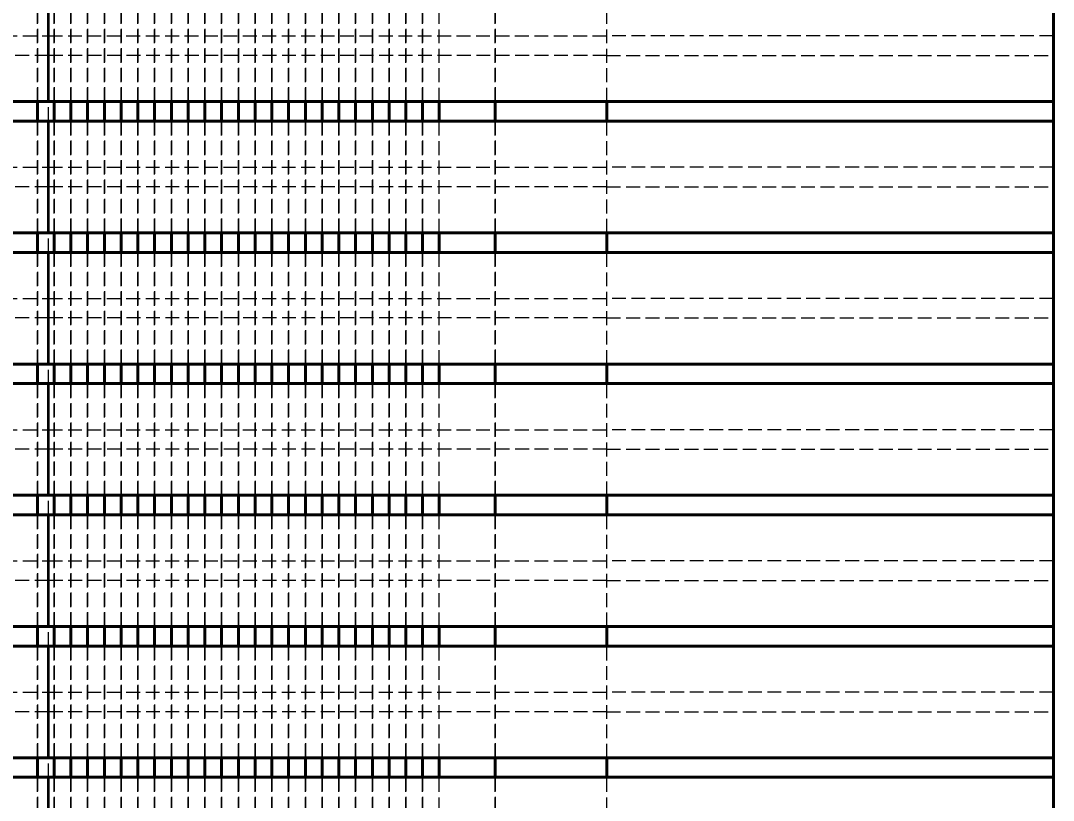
# Model space of a CAD drawing. Header units: millimetres. Extents: x 0 to 630, y 0 to 446.
# Drawn here: x 61.38 to 79.88, y 211.88 to 225.84 of the extents above; entities that cross this region are included whole.
import ezdxf

# ---------------------------------------------------------------- set-up
doc = ezdxf.new("R2010")
doc.units = ezdxf.units.MM
doc.header["$LTSCALE"] = 1.5
doc.linetypes.add('DASHED', pattern=[0.2067, 0.1654, -0.0413])
for name, color, linetype, lineweight, true_color in [('가려진 것(ISO)', 2, 'DASHED', 18, 0xffff00), ('가려진 좁은 것(ISO)', 2, 'DASHED', 18, 0xffff00), ('가시적인 것(ISO)', 3, 'Continuous', 40, 0x00ff00), ('가시적인 좁은 것(ISO)', 3, 'Continuous', 35, 0x00ff00), ('치수(ISO)', 2, 'Continuous', 25, 0xffff00)]:
    doc.layers.add(name, color=color, linetype=linetype, lineweight=lineweight, true_color=true_color)
doc.styles.add('치수 텍스트_PSTEK_POSCO', font='isocp.shx')
doc.dimstyles.new('치수_PSTEK_POSCO', dxfattribs={"dimscale": 1.5, "dimtxt": 3.5, "dimasz": 2.5, "dimexe": 2, "dimexo": 2.5, "dimgap": 1, "dimtad": 1, "dimrnd": 1e-08, "dimdsep": 46, "dimtxsty": '치수 텍스트_PSTEK_POSCO', "dimcen": 0.09, "dimdle": 10, "dimclrd": 7, "dimclre": 7, "dimclrt": 2, "dimadec": 1, "dimazin": 2, "dimtfac": 1, "dimtmove": 0, "dimatfit": 3, "dimfxl": 1, "dimtolj": 1, "dimlwd": -1, "dimlwe": -1, "dimarcsym": 0})

# ---------------------------------------------------------------- blocks, each defined once
blk = doc.blocks.new('*D31')
at = {"layer": 'Defpoints', "color": 0, "transparency": 16777216}
for p in [(78.885, 243.444), (90.885, 239.319), (106.385, 239.319)]:
    blk.add_point(p, dxfattribs=at)
at = {"layer": '치수(ISO)', "color": 7, "transparency": 16777216}
for p, q in [((106.385, 247.194), (106.385, 250.944)), ((82.635, 243.444), (109.385, 243.444)), ((106.385, 243.444), (106.385, 239.319)), ((94.635, 239.319), (109.385, 239.319)), ((106.385, 235.569), (106.385, 218.101))]:
    blk.add_line(p, q, dxfattribs=at)
for points in [[(105.76, 247.194), (107.01, 247.194), (106.385, 243.444)], [(105.76, 235.569), (107.01, 235.569), (106.385, 239.319)]]:
    blk.add_solid(points, dxfattribs=at)
at = {"layer": '치수(ISO)', "color": 2, "transparency": 16777216, "insert": (102.26, 219.601), "char_height": 5.25, "attachment_point": 4, "rotation": 90, "style": '치수 텍스트_PSTEK_POSCO'}
blk.add_mtext('\\A1;4.13', dxfattribs=at)

msp = doc.modelspace()

# ---------------------------------------------------------------- linework, layer by layer
at = {"layer": '가려진 것(ISO)'}
for p, q in [((61.685, 226.394), (61.685, 224.394)), ((61.685, 224.394), (61.685, 226.394)), ((61.985, 226.394), (61.985, 224.394)), ((61.985, 224.394), (61.985, 226.394)), ((62.285, 226.394), (62.285, 224.394)), ((62.285, 224.394), (62.285, 226.394)), ((62.585, 226.394), (62.585, 224.394)), ((62.585, 224.394), (62.585, 226.394)), ((62.885, 226.394), (62.885, 224.394)), ((62.885, 224.394), (62.885, 226.394)), ((63.185, 226.394), (63.185, 224.394)), ((63.185, 224.394), (63.185, 226.394)), ((63.485, 226.394), (63.485, 224.394)), ((63.485, 224.394), (63.485, 226.394)), ((63.785, 226.394), (63.785, 224.394)), ((63.785, 224.394), (63.785, 226.394)), ((64.085, 226.394), (64.085, 224.394)), ((64.085, 224.394), (64.085, 226.394)), ((64.385, 226.394), (64.385, 224.394)), ((64.385, 224.394), (64.385, 226.394)), ((64.685, 226.394), (64.685, 224.394)), ((64.685, 224.394), (64.685, 226.394)), ((64.985, 226.394), (64.985, 224.394)), ((64.985, 224.394), (64.985, 226.394)), ((65.285, 226.394), (65.285, 224.394)), ((65.285, 224.394), (65.285, 226.394)), ((65.585, 226.394), (65.585, 224.394)), ((65.585, 224.394), (65.585, 226.394)), ((65.885, 226.394), (65.885, 224.394)), ((65.885, 224.394), (65.885, 226.394)), ((66.185, 226.394), (66.185, 224.394)), ((66.185, 224.394), (66.185, 226.394)), ((66.485, 226.394), (66.485, 224.394)), ((66.485, 224.394), (66.485, 226.394)), ((66.785, 226.394), (66.785, 224.394)), ((66.785, 224.394), (66.785, 226.394)), ((67.085, 226.394), (67.085, 224.394)), ((67.085, 224.394), (67.085, 226.394)), ((67.385, 226.394), (67.385, 224.394)), ((67.385, 224.394), (67.385, 226.394)), ((67.685, 226.394), (67.685, 224.394)), ((67.685, 224.394), (67.685, 226.394)), ((67.985, 226.394), (67.985, 224.394)), ((67.985, 224.394), (67.985, 226.394)), ((68.285, 226.394), (68.285, 224.394)), ((68.285, 224.394), (68.285, 226.394)), ((68.585, 226.394), (68.585, 224.394)), ((68.585, 224.394), (68.585, 226.394)), ((68.885, 224.394), (68.885, 226.394)), ((69.885, 224.394), (69.885, 226.394)), ((69.885, 226.394), (69.885, 224.394)), ((61.685, 224.044), (61.685, 222.044)), ((61.685, 222.044), (61.685, 224.044)), ((61.985, 224.044), (61.985, 222.044)), ((61.985, 222.044), (61.985, 224.044)), ((62.285, 224.044), (62.285, 222.044)), ((62.285, 222.044), (62.285, 224.044)), ((62.585, 224.044), (62.585, 222.044)), ((62.585, 222.044), (62.585, 224.044)), ((62.885, 224.044), (62.885, 222.044)), ((62.885, 222.044), (62.885, 224.044)), ((63.185, 224.044), (63.185, 222.044)), ((63.185, 222.044), (63.185, 224.044)), ((63.485, 224.044), (63.485, 222.044)), ((63.485, 222.044), (63.485, 224.044)), ((63.785, 224.044), (63.785, 222.044)), ((63.785, 222.044), (63.785, 224.044)), ((64.085, 224.044), (64.085, 222.044)), ((64.085, 222.044), (64.085, 224.044)), ((64.385, 224.044), (64.385, 222.044)), ((64.385, 222.044), (64.385, 224.044)), ((64.685, 224.044), (64.685, 222.044)), ((64.685, 222.044), (64.685, 224.044)), ((64.985, 224.044), (64.985, 222.044)), ((64.985, 222.044), (64.985, 224.044)), ((65.285, 224.044), (65.285, 222.044)), ((65.285, 222.044), (65.285, 224.044)), ((65.585, 224.044), (65.585, 222.044)), ((65.585, 222.044), (65.585, 224.044)), ((65.885, 224.044), (65.885, 222.044)), ((65.885, 222.044), (65.885, 224.044)), ((66.185, 224.044), (66.185, 222.044)), ((66.185, 222.044), (66.185, 224.044)), ((66.485, 224.044), (66.485, 222.044)), ((66.485, 222.044), (66.485, 224.044)), ((66.785, 224.044), (66.785, 222.044)), ((66.785, 222.044), (66.785, 224.044)), ((67.085, 224.044), (67.085, 222.044)), ((67.085, 222.044), (67.085, 224.044)), ((67.385, 224.044), (67.385, 222.044)), ((67.385, 222.044), (67.385, 224.044)), ((67.685, 224.044), (67.685, 222.044)), ((67.685, 222.044), (67.685, 224.044)), ((67.985, 224.044), (67.985, 222.044)), ((67.985, 222.044), (67.985, 224.044)), ((68.285, 224.044), (68.285, 222.044)), ((68.285, 222.044), (68.285, 224.044)), ((68.585, 224.044), (68.585, 222.044)), ((68.585, 222.044), (68.585, 224.044)), ((68.885, 222.044), (68.885, 224.044)), ((69.885, 222.044), (69.885, 224.044)), ((69.885, 224.044), (69.885, 222.044)), ((61.685, 221.694), (61.685, 219.694)), ((61.685, 219.694), (61.685, 221.694)), ((61.985, 221.694), (61.985, 219.694)), ((61.985, 219.694), (61.985, 221.694)), ((62.285, 221.694), (62.285, 219.694)), ((62.285, 219.694), (62.285, 221.694)), ((62.585, 221.694), (62.585, 219.694)), ((62.585, 219.694), (62.585, 221.694)), ((62.885, 221.694), (62.885, 219.694)), ((62.885, 219.694), (62.885, 221.694)), ((63.185, 221.694), (63.185, 219.694)), ((63.185, 219.694), (63.185, 221.694)), ((63.485, 221.694), (63.485, 219.694)), ((63.485, 219.694), (63.485, 221.694)), ((63.785, 221.694), (63.785, 219.694)), ((63.785, 219.694), (63.785, 221.694)), ((64.085, 221.694), (64.085, 219.694)), ((64.085, 219.694), (64.085, 221.694)), ((64.385, 221.694), (64.385, 219.694)), ((64.385, 219.694), (64.385, 221.694)), ((64.685, 221.694), (64.685, 219.694)), ((64.685, 219.694), (64.685, 221.694)), ((64.985, 221.694), (64.985, 219.694)), ((64.985, 219.694), (64.985, 221.694)), ((65.285, 221.694), (65.285, 219.694)), ((65.285, 219.694), (65.285, 221.694)), ((65.585, 221.694), (65.585, 219.694)), ((65.585, 219.694), (65.585, 221.694)), ((65.885, 221.694), (65.885, 219.694)), ((65.885, 219.694), (65.885, 221.694)), ((66.185, 221.694), (66.185, 219.694)), ((66.185, 219.694), (66.185, 221.694)), ((66.485, 221.694), (66.485, 219.694)), ((66.485, 219.694), (66.485, 221.694)), ((66.785, 221.694), (66.785, 219.694)), ((66.785, 219.694), (66.785, 221.694)), ((67.085, 221.694), (67.085, 219.694)), ((67.085, 219.694), (67.085, 221.694)), ((67.385, 221.694), (67.385, 219.694)), ((67.385, 219.694), (67.385, 221.694)), ((67.685, 221.694), (67.685, 219.694)), ((67.685, 219.694), (67.685, 221.694)), ((67.985, 221.694), (67.985, 219.694)), ((67.985, 219.694), (67.985, 221.694)), ((68.285, 221.694), (68.285, 219.694)), ((68.285, 219.694), (68.285, 221.694)), ((68.585, 221.694), (68.585, 219.694)), ((68.585, 219.694), (68.585, 221.694)), ((68.885, 219.694), (68.885, 221.694)), ((69.885, 219.694), (69.885, 221.694)), ((69.885, 221.694), (69.885, 219.694)), ((61.685, 219.344), (61.685, 217.344)), ((61.685, 217.344), (61.685, 219.344)), ((61.985, 219.344), (61.985, 217.344)), ((61.985, 217.344), (61.985, 219.344)), ((62.285, 219.344), (62.285, 217.344)), ((62.285, 217.344), (62.285, 219.344)), ((62.585, 219.344), (62.585, 217.344)), ((62.585, 217.344), (62.585, 219.344)), ((62.885, 219.344), (62.885, 217.344)), ((62.885, 217.344), (62.885, 219.344)), ((63.185, 219.344), (63.185, 217.344)), ((63.185, 217.344), (63.185, 219.344)), ((63.485, 219.344), (63.485, 217.344)), ((63.485, 217.344), (63.485, 219.344)), ((63.785, 219.344), (63.785, 217.344)), ((63.785, 217.344), (63.785, 219.344)), ((64.085, 219.344), (64.085, 217.344)), ((64.085, 217.344), (64.085, 219.344)), ((64.385, 219.344), (64.385, 217.344)), ((64.385, 217.344), (64.385, 219.344)), ((64.685, 219.344), (64.685, 217.344)), ((64.685, 217.344), (64.685, 219.344)), ((64.985, 219.344), (64.985, 217.344)), ((64.985, 217.344), (64.985, 219.344)), ((65.285, 219.344), (65.285, 217.344)), ((65.285, 217.344), (65.285, 219.344)), ((65.585, 219.344), (65.585, 217.344)), ((65.585, 217.344), (65.585, 219.344)), ((65.885, 219.344), (65.885, 217.344)), ((65.885, 217.344), (65.885, 219.344)), ((66.185, 219.344), (66.185, 217.344)), ((66.185, 217.344), (66.185, 219.344)), ((66.485, 219.344), (66.485, 217.344)), ((66.485, 217.344), (66.485, 219.344)), ((66.785, 219.344), (66.785, 217.344)), ((66.785, 217.344), (66.785, 219.344)), ((67.085, 219.344), (67.085, 217.344)), ((67.085, 217.344), (67.085, 219.344)), ((67.385, 219.344), (67.385, 217.344)), ((67.385, 217.344), (67.385, 219.344)), ((67.685, 219.344), (67.685, 217.344)), ((67.685, 217.344), (67.685, 219.344)), ((67.985, 219.344), (67.985, 217.344)), ((67.985, 217.344), (67.985, 219.344)), ((68.285, 219.344), (68.285, 217.344)), ((68.285, 217.344), (68.285, 219.344)), ((68.585, 219.344), (68.585, 217.344)), ((68.585, 217.344), (68.585, 219.344)), ((68.885, 217.344), (68.885, 219.344)), ((69.885, 217.344), (69.885, 219.344)), ((69.885, 219.344), (69.885, 217.344)), ((61.685, 216.994), (61.685, 214.994)), ((61.685, 214.994), (61.685, 216.994)), ((61.985, 216.994), (61.985, 214.994)), ((61.985, 214.994), (61.985, 216.994)), ((62.285, 216.994), (62.285, 214.994)), ((62.285, 214.994), (62.285, 216.994)), ((62.585, 216.994), (62.585, 214.994)), ((62.585, 214.994), (62.585, 216.994)), ((62.885, 216.994), (62.885, 214.994)), ((62.885, 214.994), (62.885, 216.994)), ((63.185, 216.994), (63.185, 214.994)), ((63.185, 214.994), (63.185, 216.994)), ((63.485, 216.994), (63.485, 214.994)), ((63.485, 214.994), (63.485, 216.994)), ((63.785, 216.994), (63.785, 214.994)), ((63.785, 214.994), (63.785, 216.994)), ((64.085, 216.994), (64.085, 214.994)), ((64.085, 214.994), (64.085, 216.994)), ((64.385, 216.994), (64.385, 214.994)), ((64.385, 214.994), (64.385, 216.994)), ((64.685, 216.994), (64.685, 214.994)), ((64.685, 214.994), (64.685, 216.994)), ((64.985, 216.994), (64.985, 214.994)), ((64.985, 214.994), (64.985, 216.994)), ((65.285, 216.994), (65.285, 214.994)), ((65.285, 214.994), (65.285, 216.994)), ((65.585, 216.994), (65.585, 214.994)), ((65.585, 214.994), (65.585, 216.994)), ((65.885, 216.994), (65.885, 214.994)), ((65.885, 214.994), (65.885, 216.994)), ((66.185, 216.994), (66.185, 214.994)), ((66.185, 214.994), (66.185, 216.994)), ((66.485, 216.994), (66.485, 214.994)), ((66.485, 214.994), (66.485, 216.994)), ((66.785, 216.994), (66.785, 214.994)), ((66.785, 214.994), (66.785, 216.994)), ((67.085, 216.994), (67.085, 214.994)), ((67.085, 214.994), (67.085, 216.994)), ((67.385, 216.994), (67.385, 214.994)), ((67.385, 214.994), (67.385, 216.994)), ((67.685, 216.994), (67.685, 214.994)), ((67.685, 214.994), (67.685, 216.994)), ((67.985, 216.994), (67.985, 214.994)), ((67.985, 214.994), (67.985, 216.994)), ((68.285, 216.994), (68.285, 214.994)), ((68.285, 214.994), (68.285, 216.994)), ((68.585, 216.994), (68.585, 214.994)), ((68.585, 214.994), (68.585, 216.994)), ((68.885, 214.994), (68.885, 216.994)), ((69.885, 214.994), (69.885, 216.994)), ((69.885, 216.994), (69.885, 214.994)), ((61.685, 214.644), (61.685, 212.644)), ((61.685, 212.644), (61.685, 214.644)), ((61.985, 214.644), (61.985, 212.644)), ((61.985, 212.644), (61.985, 214.644)), ((62.285, 214.644), (62.285, 212.644)), ((62.285, 212.644), (62.285, 214.644)), ((62.585, 214.644), (62.585, 212.644)), ((62.585, 212.644), (62.585, 214.644)), ((62.885, 214.644), (62.885, 212.644)), ((62.885, 212.644), (62.885, 214.644)), ((63.185, 214.644), (63.185, 212.644)), ((63.185, 212.644), (63.185, 214.644)), ((63.485, 214.644), (63.485, 212.644)), ((63.485, 212.644), (63.485, 214.644)), ((63.785, 214.644), (63.785, 212.644)), ((63.785, 212.644), (63.785, 214.644)), ((64.085, 214.644), (64.085, 212.644)), ((64.085, 212.644), (64.085, 214.644)), ((64.385, 214.644), (64.385, 212.644)), ((64.385, 212.644), (64.385, 214.644)), ((64.685, 214.644), (64.685, 212.644)), ((64.685, 212.644), (64.685, 214.644)), ((64.985, 214.644), (64.985, 212.644)), ((64.985, 212.644), (64.985, 214.644)), ((65.285, 214.644), (65.285, 212.644)), ((65.285, 212.644), (65.285, 214.644)), ((65.585, 214.644), (65.585, 212.644)), ((65.585, 212.644), (65.585, 214.644)), ((65.885, 214.644), (65.885, 212.644)), ((65.885, 212.644), (65.885, 214.644)), ((66.185, 214.644), (66.185, 212.644)), ((66.185, 212.644), (66.185, 214.644)), ((66.485, 214.644), (66.485, 212.644)), ((66.485, 212.644), (66.485, 214.644)), ((66.785, 214.644), (66.785, 212.644)), ((66.785, 212.644), (66.785, 214.644)), ((67.085, 214.644), (67.085, 212.644)), ((67.085, 212.644), (67.085, 214.644)), ((67.385, 214.644), (67.385, 212.644)), ((67.385, 212.644), (67.385, 214.644)), ((67.685, 214.644), (67.685, 212.644)), ((67.685, 212.644), (67.685, 214.644)), ((67.985, 214.644), (67.985, 212.644)), ((67.985, 212.644), (67.985, 214.644)), ((68.285, 214.644), (68.285, 212.644)), ((68.285, 212.644), (68.285, 214.644)), ((68.585, 214.644), (68.585, 212.644)), ((68.585, 212.644), (68.585, 214.644)), ((68.885, 212.644), (68.885, 214.644)), ((69.885, 212.644), (69.885, 214.644)), ((69.885, 214.644), (69.885, 212.644)), ((61.685, 212.294), (61.685, 210.294)), ((61.685, 210.294), (61.685, 212.294)), ((61.985, 212.294), (61.985, 210.294)), ((61.985, 210.294), (61.985, 212.294)), ((62.285, 212.294), (62.285, 210.294)), ((62.285, 210.294), (62.285, 212.294)), ((62.585, 212.294), (62.585, 210.294)), ((62.585, 210.294), (62.585, 212.294)), ((62.885, 212.294), (62.885, 210.294)), ((62.885, 210.294), (62.885, 212.294)), ((63.185, 212.294), (63.185, 210.294)), ((63.185, 210.294), (63.185, 212.294)), ((63.485, 212.294), (63.485, 210.294)), ((63.485, 210.294), (63.485, 212.294)), ((63.785, 212.294), (63.785, 210.294)), ((63.785, 210.294), (63.785, 212.294)), ((64.085, 212.294), (64.085, 210.294)), ((64.085, 210.294), (64.085, 212.294)), ((64.385, 212.294), (64.385, 210.294)), ((64.385, 210.294), (64.385, 212.294)), ((64.685, 212.294), (64.685, 210.294)), ((64.685, 210.294), (64.685, 212.294)), ((64.985, 212.294), (64.985, 210.294)), ((64.985, 210.294), (64.985, 212.294)), ((65.285, 212.294), (65.285, 210.294)), ((65.285, 210.294), (65.285, 212.294)), ((65.585, 212.294), (65.585, 210.294)), ((65.585, 210.294), (65.585, 212.294)), ((65.885, 212.294), (65.885, 210.294)), ((65.885, 210.294), (65.885, 212.294)), ((66.185, 212.294), (66.185, 210.294)), ((66.185, 210.294), (66.185, 212.294)), ((66.485, 212.294), (66.485, 210.294)), ((66.485, 210.294), (66.485, 212.294)), ((66.785, 212.294), (66.785, 210.294)), ((66.785, 210.294), (66.785, 212.294)), ((67.085, 212.294), (67.085, 210.294)), ((67.085, 210.294), (67.085, 212.294)), ((67.385, 212.294), (67.385, 210.294)), ((67.385, 210.294), (67.385, 212.294)), ((67.685, 212.294), (67.685, 210.294)), ((67.685, 210.294), (67.685, 212.294)), ((67.985, 212.294), (67.985, 210.294)), ((67.985, 210.294), (67.985, 212.294)), ((68.285, 212.294), (68.285, 210.294)), ((68.285, 210.294), (68.285, 212.294)), ((68.585, 212.294), (68.585, 210.294)), ((68.585, 210.294), (68.585, 212.294)), ((68.885, 210.294), (68.885, 212.294)), ((69.885, 210.294), (69.885, 212.294)), ((69.885, 212.294), (69.885, 210.294))]:
    msp.add_line(p, q, dxfattribs=at)
at = {"layer": '가려진 것(ISO)', "color": 1, "true_color": 0xff0000}
for p, q in [((71.885, 224.394), (71.885, 226.394)), ((40.885, 225.569), (61.885, 225.569)), ((61.885, 225.569), (71.885, 225.569)), ((79.885, 225.569), (71.885, 225.569)), ((61.885, 225.219), (40.885, 225.219)), ((71.885, 225.219), (61.885, 225.219)), ((71.885, 225.219), (79.885, 225.219)), ((71.885, 222.044), (71.885, 224.044)), ((40.885, 223.219), (61.885, 223.219)), ((61.885, 223.219), (71.885, 223.219)), ((79.885, 223.219), (71.885, 223.219)), ((61.885, 222.869), (40.885, 222.869)), ((71.885, 222.869), (61.885, 222.869)), ((71.885, 222.869), (79.885, 222.869)), ((71.885, 219.694), (71.885, 221.694)), ((40.885, 220.869), (61.885, 220.869)), ((61.885, 220.869), (71.885, 220.869)), ((79.885, 220.869), (71.885, 220.869)), ((61.885, 220.519), (40.885, 220.519)), ((71.885, 220.519), (61.885, 220.519)), ((71.885, 220.519), (79.885, 220.519)), ((71.885, 217.344), (71.885, 219.344)), ((40.885, 218.519), (61.885, 218.519)), ((61.885, 218.519), (71.885, 218.519)), ((79.885, 218.519), (71.885, 218.519)), ((61.885, 218.169), (40.885, 218.169)), ((71.885, 218.169), (61.885, 218.169)), ((71.885, 218.169), (79.885, 218.169)), ((71.885, 214.994), (71.885, 216.994)), ((40.885, 216.169), (61.885, 216.169)), ((61.885, 216.169), (71.885, 216.169)), ((79.885, 216.169), (71.885, 216.169)), ((61.885, 215.819), (40.885, 215.819)), ((71.885, 215.819), (61.885, 215.819)), ((71.885, 215.819), (79.885, 215.819)), ((71.885, 212.644), (71.885, 214.644)), ((40.885, 213.819), (61.885, 213.819)), ((61.885, 213.819), (71.885, 213.819)), ((79.885, 213.819), (71.885, 213.819)), ((61.885, 213.469), (40.885, 213.469)), ((71.885, 213.469), (61.885, 213.469)), ((71.885, 213.469), (79.885, 213.469)), ((71.885, 210.294), (71.885, 212.294))]:
    msp.add_line(p, q, dxfattribs=at)
at = {"layer": '가려진 좁은 것(ISO)', "color": 1, "true_color": 0xff0000}
for p, q in [((61.885, 224.044), (61.885, 224.394)), ((61.885, 221.694), (61.885, 222.044)), ((61.885, 219.344), (61.885, 219.694)), ((61.885, 216.994), (61.885, 217.344)), ((61.885, 214.644), (61.885, 214.994)), ((61.885, 212.294), (61.885, 212.644))]:
    msp.add_line(p, q, dxfattribs=at)
at = {"layer": '가시적인 것(ISO)', "color": 1, "true_color": 0xff0000}
for p, q in [((79.885, 224.394), (79.885, 226.394)), ((40.885, 224.394), (61.885, 224.394)), ((79.885, 224.394), (61.885, 224.394)), ((71.885, 224.185), (71.885, 224.394)), ((79.885, 224.394), (79.885, 224.044)), ((61.885, 224.044), (40.885, 224.044)), ((61.885, 224.044), (79.885, 224.044)), ((79.885, 222.044), (79.885, 224.044)), ((40.885, 222.044), (61.885, 222.044)), ((79.885, 222.044), (61.885, 222.044)), ((71.885, 221.835), (71.885, 222.044)), ((79.885, 222.044), (79.885, 221.694)), ((61.885, 221.694), (40.885, 221.694)), ((61.885, 221.694), (79.885, 221.694)), ((79.885, 219.694), (79.885, 221.694)), ((40.885, 219.694), (61.885, 219.694)), ((79.885, 219.694), (61.885, 219.694)), ((71.885, 219.485), (71.885, 219.694)), ((79.885, 219.694), (79.885, 219.344)), ((61.885, 219.344), (40.885, 219.344)), ((61.885, 219.344), (79.885, 219.344)), ((79.885, 217.344), (79.885, 219.344)), ((40.885, 217.344), (61.885, 217.344)), ((79.885, 217.344), (61.885, 217.344)), ((71.885, 217.135), (71.885, 217.344)), ((79.885, 217.344), (79.885, 216.994)), ((61.885, 216.994), (40.885, 216.994)), ((61.885, 216.994), (79.885, 216.994)), ((79.885, 214.994), (79.885, 216.994)), ((40.885, 214.994), (61.885, 214.994)), ((79.885, 214.994), (61.885, 214.994)), ((71.885, 214.785), (71.885, 214.994)), ((79.885, 214.994), (79.885, 214.644)), ((61.885, 214.644), (40.885, 214.644)), ((61.885, 214.644), (79.885, 214.644)), ((79.885, 212.644), (79.885, 214.644)), ((40.885, 212.644), (61.885, 212.644)), ((79.885, 212.644), (61.885, 212.644)), ((71.885, 212.435), (71.885, 212.644)), ((79.885, 212.644), (79.885, 212.294)), ((61.885, 212.294), (40.885, 212.294)), ((61.885, 212.294), (79.885, 212.294)), ((79.885, 210.294), (79.885, 212.294))]:
    msp.add_line(p, q, dxfattribs=at)
at = {"layer": '가시적인 것(ISO)'}
for p, q in [((61.685, 224.394), (61.685, 224.044)), ((61.685, 224.044), (61.685, 224.394)), ((61.985, 224.394), (61.985, 224.044)), ((61.985, 224.044), (61.985, 224.394)), ((62.285, 224.394), (62.285, 224.044)), ((62.285, 224.044), (62.285, 224.394)), ((62.585, 224.394), (62.585, 224.044)), ((62.585, 224.044), (62.585, 224.394)), ((62.885, 224.394), (62.885, 224.044)), ((62.885, 224.044), (62.885, 224.394)), ((63.185, 224.394), (63.185, 224.044)), ((63.185, 224.044), (63.185, 224.394)), ((63.485, 224.394), (63.485, 224.044)), ((63.485, 224.044), (63.485, 224.394)), ((63.785, 224.394), (63.785, 224.044)), ((63.785, 224.044), (63.785, 224.394)), ((64.085, 224.394), (64.085, 224.044)), ((64.085, 224.044), (64.085, 224.394)), ((64.385, 224.394), (64.385, 224.044)), ((64.385, 224.044), (64.385, 224.394)), ((64.685, 224.394), (64.685, 224.044)), ((64.685, 224.044), (64.685, 224.394)), ((64.985, 224.394), (64.985, 224.044)), ((64.985, 224.044), (64.985, 224.394)), ((65.285, 224.394), (65.285, 224.044)), ((65.285, 224.044), (65.285, 224.394)), ((65.585, 224.394), (65.585, 224.044)), ((65.585, 224.044), (65.585, 224.394)), ((65.885, 224.394), (65.885, 224.044)), ((65.885, 224.044), (65.885, 224.394)), ((66.185, 224.394), (66.185, 224.044)), ((66.185, 224.044), (66.185, 224.394)), ((66.485, 224.394), (66.485, 224.044)), ((66.485, 224.044), (66.485, 224.394)), ((66.785, 224.394), (66.785, 224.044)), ((66.785, 224.044), (66.785, 224.394)), ((67.085, 224.394), (67.085, 224.044)), ((67.085, 224.044), (67.085, 224.394)), ((67.385, 224.394), (67.385, 224.044)), ((67.385, 224.044), (67.385, 224.394)), ((67.685, 224.394), (67.685, 224.044)), ((67.685, 224.044), (67.685, 224.394)), ((67.985, 224.394), (67.985, 224.044)), ((67.985, 224.044), (67.985, 224.394)), ((68.285, 224.394), (68.285, 224.044)), ((68.285, 224.044), (68.285, 224.394)), ((68.585, 224.394), (68.585, 224.044)), ((68.585, 224.044), (68.585, 224.394)), ((68.885, 224.044), (68.885, 224.394)), ((69.885, 224.044), (69.885, 224.394)), ((69.885, 224.394), (69.885, 224.044)), ((71.885, 224.185), (71.885, 224.044)), ((61.685, 222.044), (61.685, 221.694)), ((61.685, 221.694), (61.685, 222.044)), ((61.985, 222.044), (61.985, 221.694)), ((61.985, 221.694), (61.985, 222.044)), ((62.285, 222.044), (62.285, 221.694)), ((62.285, 221.694), (62.285, 222.044)), ((62.585, 222.044), (62.585, 221.694)), ((62.585, 221.694), (62.585, 222.044)), ((62.885, 222.044), (62.885, 221.694)), ((62.885, 221.694), (62.885, 222.044)), ((63.185, 222.044), (63.185, 221.694)), ((63.185, 221.694), (63.185, 222.044)), ((63.485, 222.044), (63.485, 221.694)), ((63.485, 221.694), (63.485, 222.044)), ((63.785, 222.044), (63.785, 221.694)), ((63.785, 221.694), (63.785, 222.044)), ((64.085, 222.044), (64.085, 221.694)), ((64.085, 221.694), (64.085, 222.044)), ((64.385, 222.044), (64.385, 221.694)), ((64.385, 221.694), (64.385, 222.044)), ((64.685, 222.044), (64.685, 221.694)), ((64.685, 221.694), (64.685, 222.044)), ((64.985, 222.044), (64.985, 221.694)), ((64.985, 221.694), (64.985, 222.044)), ((65.285, 222.044), (65.285, 221.694)), ((65.285, 221.694), (65.285, 222.044)), ((65.585, 222.044), (65.585, 221.694)), ((65.585, 221.694), (65.585, 222.044)), ((65.885, 222.044), (65.885, 221.694)), ((65.885, 221.694), (65.885, 222.044)), ((66.185, 222.044), (66.185, 221.694)), ((66.185, 221.694), (66.185, 222.044)), ((66.485, 222.044), (66.485, 221.694)), ((66.485, 221.694), (66.485, 222.044)), ((66.785, 222.044), (66.785, 221.694)), ((66.785, 221.694), (66.785, 222.044)), ((67.085, 222.044), (67.085, 221.694)), ((67.085, 221.694), (67.085, 222.044)), ((67.385, 222.044), (67.385, 221.694)), ((67.385, 221.694), (67.385, 222.044)), ((67.685, 222.044), (67.685, 221.694)), ((67.685, 221.694), (67.685, 222.044)), ((67.985, 222.044), (67.985, 221.694)), ((67.985, 221.694), (67.985, 222.044)), ((68.285, 222.044), (68.285, 221.694)), ((68.285, 221.694), (68.285, 222.044)), ((68.585, 222.044), (68.585, 221.694)), ((68.585, 221.694), (68.585, 222.044)), ((68.885, 221.694), (68.885, 222.044)), ((69.885, 221.694), (69.885, 222.044)), ((69.885, 222.044), (69.885, 221.694)), ((71.885, 221.835), (71.885, 221.694)), ((61.685, 219.694), (61.685, 219.344)), ((61.685, 219.344), (61.685, 219.694)), ((61.985, 219.694), (61.985, 219.344)), ((61.985, 219.344), (61.985, 219.694)), ((62.285, 219.694), (62.285, 219.344)), ((62.285, 219.344), (62.285, 219.694)), ((62.585, 219.694), (62.585, 219.344)), ((62.585, 219.344), (62.585, 219.694)), ((62.885, 219.694), (62.885, 219.344)), ((62.885, 219.344), (62.885, 219.694)), ((63.185, 219.694), (63.185, 219.344)), ((63.185, 219.344), (63.185, 219.694)), ((63.485, 219.694), (63.485, 219.344)), ((63.485, 219.344), (63.485, 219.694)), ((63.785, 219.694), (63.785, 219.344)), ((63.785, 219.344), (63.785, 219.694)), ((64.085, 219.694), (64.085, 219.344)), ((64.085, 219.344), (64.085, 219.694)), ((64.385, 219.694), (64.385, 219.344)), ((64.385, 219.344), (64.385, 219.694)), ((64.685, 219.694), (64.685, 219.344)), ((64.685, 219.344), (64.685, 219.694)), ((64.985, 219.694), (64.985, 219.344)), ((64.985, 219.344), (64.985, 219.694)), ((65.285, 219.694), (65.285, 219.344)), ((65.285, 219.344), (65.285, 219.694)), ((65.585, 219.694), (65.585, 219.344)), ((65.585, 219.344), (65.585, 219.694)), ((65.885, 219.694), (65.885, 219.344)), ((65.885, 219.344), (65.885, 219.694)), ((66.185, 219.694), (66.185, 219.344)), ((66.185, 219.344), (66.185, 219.694)), ((66.485, 219.694), (66.485, 219.344)), ((66.485, 219.344), (66.485, 219.694)), ((66.785, 219.694), (66.785, 219.344)), ((66.785, 219.344), (66.785, 219.694)), ((67.085, 219.694), (67.085, 219.344)), ((67.085, 219.344), (67.085, 219.694)), ((67.385, 219.694), (67.385, 219.344)), ((67.385, 219.344), (67.385, 219.694)), ((67.685, 219.694), (67.685, 219.344)), ((67.685, 219.344), (67.685, 219.694)), ((67.985, 219.694), (67.985, 219.344)), ((67.985, 219.344), (67.985, 219.694)), ((68.285, 219.694), (68.285, 219.344)), ((68.285, 219.344), (68.285, 219.694)), ((68.585, 219.694), (68.585, 219.344)), ((68.585, 219.344), (68.585, 219.694)), ((68.885, 219.344), (68.885, 219.694)), ((69.885, 219.344), (69.885, 219.694)), ((69.885, 219.694), (69.885, 219.344)), ((71.885, 219.485), (71.885, 219.344)), ((61.685, 217.344), (61.685, 216.994)), ((61.685, 216.994), (61.685, 217.344)), ((61.985, 217.344), (61.985, 216.994)), ((61.985, 216.994), (61.985, 217.344)), ((62.285, 217.344), (62.285, 216.994)), ((62.285, 216.994), (62.285, 217.344)), ((62.585, 217.344), (62.585, 216.994)), ((62.585, 216.994), (62.585, 217.344)), ((62.885, 217.344), (62.885, 216.994)), ((62.885, 216.994), (62.885, 217.344)), ((63.185, 217.344), (63.185, 216.994)), ((63.185, 216.994), (63.185, 217.344)), ((63.485, 217.344), (63.485, 216.994)), ((63.485, 216.994), (63.485, 217.344)), ((63.785, 217.344), (63.785, 216.994)), ((63.785, 216.994), (63.785, 217.344)), ((64.085, 217.344), (64.085, 216.994)), ((64.085, 216.994), (64.085, 217.344)), ((64.385, 217.344), (64.385, 216.994)), ((64.385, 216.994), (64.385, 217.344)), ((64.685, 217.344), (64.685, 216.994)), ((64.685, 216.994), (64.685, 217.344)), ((64.985, 217.344), (64.985, 216.994)), ((64.985, 216.994), (64.985, 217.344)), ((65.285, 217.344), (65.285, 216.994)), ((65.285, 216.994), (65.285, 217.344)), ((65.585, 217.344), (65.585, 216.994)), ((65.585, 216.994), (65.585, 217.344)), ((65.885, 217.344), (65.885, 216.994)), ((65.885, 216.994), (65.885, 217.344)), ((66.185, 217.344), (66.185, 216.994)), ((66.185, 216.994), (66.185, 217.344)), ((66.485, 217.344), (66.485, 216.994)), ((66.485, 216.994), (66.485, 217.344)), ((66.785, 217.344), (66.785, 216.994)), ((66.785, 216.994), (66.785, 217.344)), ((67.085, 217.344), (67.085, 216.994)), ((67.085, 216.994), (67.085, 217.344)), ((67.385, 217.344), (67.385, 216.994)), ((67.385, 216.994), (67.385, 217.344)), ((67.685, 217.344), (67.685, 216.994)), ((67.685, 216.994), (67.685, 217.344)), ((67.985, 217.344), (67.985, 216.994)), ((67.985, 216.994), (67.985, 217.344)), ((68.285, 217.344), (68.285, 216.994)), ((68.285, 216.994), (68.285, 217.344)), ((68.585, 217.344), (68.585, 216.994)), ((68.585, 216.994), (68.585, 217.344)), ((68.885, 216.994), (68.885, 217.344)), ((69.885, 216.994), (69.885, 217.344)), ((69.885, 217.344), (69.885, 216.994)), ((71.885, 217.135), (71.885, 216.994)), ((61.685, 214.994), (61.685, 214.644)), ((61.685, 214.644), (61.685, 214.994)), ((61.985, 214.994), (61.985, 214.644)), ((61.985, 214.644), (61.985, 214.994)), ((62.285, 214.994), (62.285, 214.644)), ((62.285, 214.644), (62.285, 214.994)), ((62.585, 214.994), (62.585, 214.644)), ((62.585, 214.644), (62.585, 214.994)), ((62.885, 214.994), (62.885, 214.644)), ((62.885, 214.644), (62.885, 214.994)), ((63.185, 214.994), (63.185, 214.644)), ((63.185, 214.644), (63.185, 214.994)), ((63.485, 214.994), (63.485, 214.644)), ((63.485, 214.644), (63.485, 214.994)), ((63.785, 214.994), (63.785, 214.644)), ((63.785, 214.644), (63.785, 214.994)), ((64.085, 214.994), (64.085, 214.644)), ((64.085, 214.644), (64.085, 214.994)), ((64.385, 214.994), (64.385, 214.644)), ((64.385, 214.644), (64.385, 214.994)), ((64.685, 214.994), (64.685, 214.644)), ((64.685, 214.644), (64.685, 214.994)), ((64.985, 214.994), (64.985, 214.644)), ((64.985, 214.644), (64.985, 214.994)), ((65.285, 214.994), (65.285, 214.644)), ((65.285, 214.644), (65.285, 214.994)), ((65.585, 214.994), (65.585, 214.644)), ((65.585, 214.644), (65.585, 214.994)), ((65.885, 214.994), (65.885, 214.644)), ((65.885, 214.644), (65.885, 214.994)), ((66.185, 214.994), (66.185, 214.644)), ((66.185, 214.644), (66.185, 214.994)), ((66.485, 214.994), (66.485, 214.644)), ((66.485, 214.644), (66.485, 214.994)), ((66.785, 214.994), (66.785, 214.644)), ((66.785, 214.644), (66.785, 214.994)), ((67.085, 214.994), (67.085, 214.644)), ((67.085, 214.644), (67.085, 214.994)), ((67.385, 214.994), (67.385, 214.644)), ((67.385, 214.644), (67.385, 214.994)), ((67.685, 214.994), (67.685, 214.644)), ((67.685, 214.644), (67.685, 214.994)), ((67.985, 214.994), (67.985, 214.644)), ((67.985, 214.644), (67.985, 214.994)), ((68.285, 214.994), (68.285, 214.644)), ((68.285, 214.644), (68.285, 214.994)), ((68.585, 214.994), (68.585, 214.644)), ((68.585, 214.644), (68.585, 214.994)), ((68.885, 214.644), (68.885, 214.994)), ((69.885, 214.644), (69.885, 214.994)), ((69.885, 214.994), (69.885, 214.644)), ((71.885, 214.785), (71.885, 214.644)), ((61.685, 212.644), (61.685, 212.294)), ((61.685, 212.294), (61.685, 212.644)), ((61.985, 212.644), (61.985, 212.294)), ((61.985, 212.294), (61.985, 212.644)), ((62.285, 212.644), (62.285, 212.294)), ((62.285, 212.294), (62.285, 212.644)), ((62.585, 212.644), (62.585, 212.294)), ((62.585, 212.294), (62.585, 212.644)), ((62.885, 212.644), (62.885, 212.294)), ((62.885, 212.294), (62.885, 212.644)), ((63.185, 212.644), (63.185, 212.294)), ((63.185, 212.294), (63.185, 212.644)), ((63.485, 212.644), (63.485, 212.294)), ((63.485, 212.294), (63.485, 212.644)), ((63.785, 212.644), (63.785, 212.294)), ((63.785, 212.294), (63.785, 212.644)), ((64.085, 212.644), (64.085, 212.294)), ((64.085, 212.294), (64.085, 212.644)), ((64.385, 212.644), (64.385, 212.294)), ((64.385, 212.294), (64.385, 212.644)), ((64.685, 212.644), (64.685, 212.294)), ((64.685, 212.294), (64.685, 212.644)), ((64.985, 212.644), (64.985, 212.294)), ((64.985, 212.294), (64.985, 212.644)), ((65.285, 212.644), (65.285, 212.294)), ((65.285, 212.294), (65.285, 212.644)), ((65.585, 212.644), (65.585, 212.294)), ((65.585, 212.294), (65.585, 212.644)), ((65.885, 212.644), (65.885, 212.294)), ((65.885, 212.294), (65.885, 212.644)), ((66.185, 212.644), (66.185, 212.294)), ((66.185, 212.294), (66.185, 212.644)), ((66.485, 212.644), (66.485, 212.294)), ((66.485, 212.294), (66.485, 212.644)), ((66.785, 212.644), (66.785, 212.294)), ((66.785, 212.294), (66.785, 212.644)), ((67.085, 212.644), (67.085, 212.294)), ((67.085, 212.294), (67.085, 212.644)), ((67.385, 212.644), (67.385, 212.294)), ((67.385, 212.294), (67.385, 212.644)), ((67.685, 212.644), (67.685, 212.294)), ((67.685, 212.294), (67.685, 212.644)), ((67.985, 212.644), (67.985, 212.294)), ((67.985, 212.294), (67.985, 212.644)), ((68.285, 212.644), (68.285, 212.294)), ((68.285, 212.294), (68.285, 212.644)), ((68.585, 212.644), (68.585, 212.294)), ((68.585, 212.294), (68.585, 212.644)), ((68.885, 212.294), (68.885, 212.644)), ((69.885, 212.294), (69.885, 212.644)), ((69.885, 212.644), (69.885, 212.294)), ((71.885, 212.435), (71.885, 212.294))]:
    msp.add_line(p, q, dxfattribs=at)
at = {"layer": '가시적인 좁은 것(ISO)', "color": 1, "true_color": 0xff0000}
for p, q in [((61.885, 224.394), (61.885, 226.394)), ((61.885, 222.044), (61.885, 224.044)), ((61.885, 219.694), (61.885, 221.694)), ((61.885, 217.344), (61.885, 219.344)), ((61.885, 214.994), (61.885, 216.994)), ((61.885, 212.644), (61.885, 214.644)), ((61.885, 210.294), (61.885, 212.294))]:
    msp.add_line(p, q, dxfattribs=at)

# ---------------------------------------------------------------- dimensions: what is measured, and where the dimension line sits
at = {"layer": '치수(ISO)', "color": 7}
dim = msp.add_linear_dim(base=(106.38481007, 239.318588525), p1=(78.88481007, 243.443588525), p2=(90.88481007, 239.318588525), angle=90, dimstyle='치수_PSTEK_POSCO', override={"dimdec": 2, "dimtp": 0, "dimtm": 0, "dimtdec": 2, "dimtofl": 1, "dimatfit": 1}, dxfattribs=at)
dim.commit()
dim.dimension.update_dxf_attribs({"geometry": '*D31', "text_midpoint": (106.38481007, 224.959857464), "dimtype": 160})

doc.saveas('drawing.dxf')
